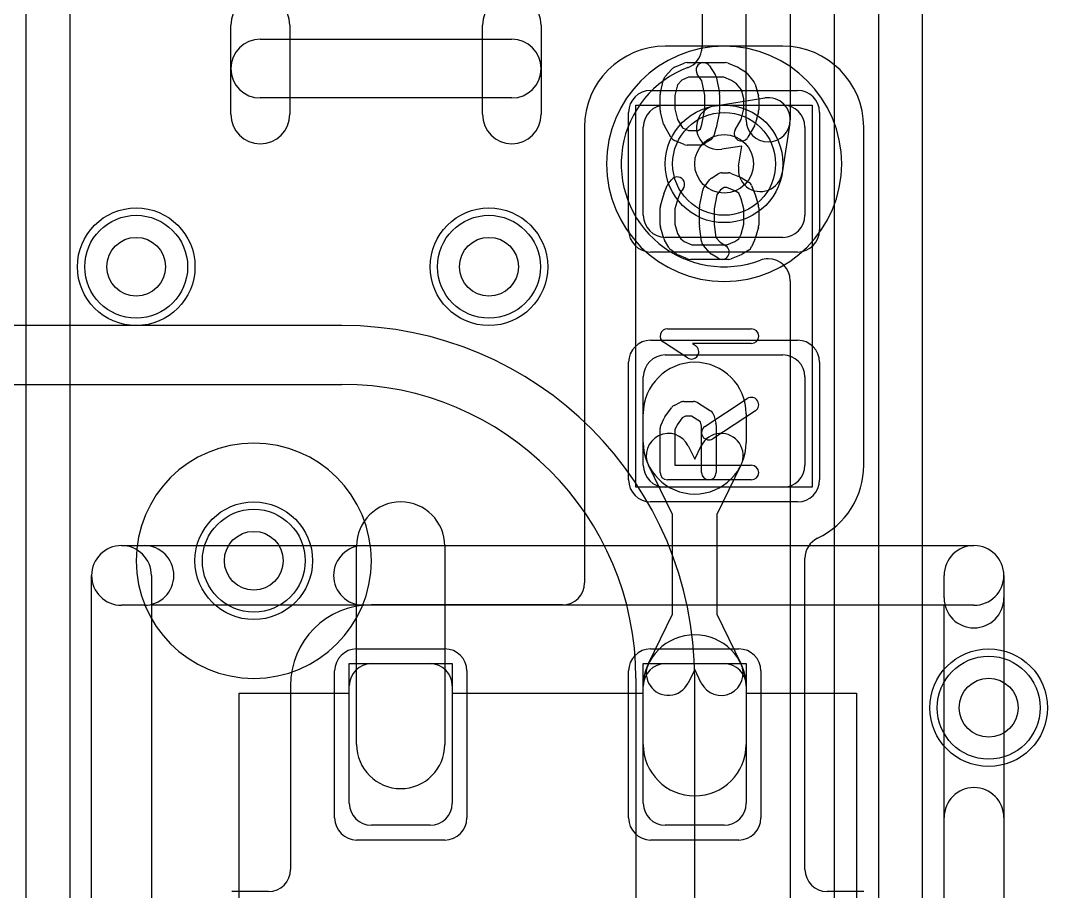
# Model space of a CAD drawing. Extents: x 0 to 20.5, y -0.5 to 20.
# Drawn here: x 14.707 to 18.2, y 5.375 to 8.337 of the extents above; entities that cross this region are included whole.
import ezdxf

# ---------------------------------------------------------------- set-up
doc = ezdxf.new("R2010")
doc.units = 0
for name, color, linetype in [('Hole', 1, 'CONTINUOUS'), ('L1', 3, 'CONTINUOUS'), ('L2', 3, 'CONTINUOUS'), ('L3', 3, 'CONTINUOUS'), ('L4', 3, 'CONTINUOUS'), ('MetalMask-A', 176, 'CONTINUOUS'), ('PartsArea-A', 111, 'CONTINUOUS'), ('PartsSilk-A', 221, 'CONTINUOUS'), ('Resist-A', 2, 'CONTINUOUS'), ('Resist-B', 2, 'CONTINUOUS'), ('Silk-A', 140, 'CONTINUOUS')]:
    doc.layers.add(name, color=color, linetype=linetype)

msp = doc.modelspace()

# ---------------------------------------------------------------- linework, layer by layer
at = {"layer": 'Hole'}
for centre in [(17.1, 7.85), (15.1, 7.5), (16.3, 7.5), (15.5, 6.5), (18, 6)]:
    msp.add_circle(centre, 0.1, dxfattribs=at)
at = {"layer": 'L1'}
for p, q in [((17.3, 8.25004), (16.9, 8.25004)), ((16.9, 8.05), (17.3, 8.05)), ((16.62496, 7.975), (16.62496, 6.42504)), ((16.825, 7.675), (16.825, 7.975)), ((17.375, 7.975), (17.375, 7.675)), ((17.57504, 6.825), (17.57504, 7.975)), ((17.3, 7.6), (16.9, 7.6)), ((16.9, 7.2), (17.3, 7.2)), ((16.825, 6.825), (16.825, 7.125)), ((17.375, 7.125), (17.375, 6.825)), ((16.825, 6.90192), (16.825, 7)), ((17.175, 7), (17.175, 6.90192)), ((16.97755, 6.89093), (17, 6.84506)), ((17, 6.84506), (17.02245, 6.89093)), ((16.925, 6.65704), (16.84281, 6.82499)), ((17.15719, 6.82499), (17.075, 6.65704)), ((17.3, 6.75), (16.9, 6.75)), ((16.925, 6.31796), (16.925, 6.65704)), ((17.075, 6.65704), (17.075, 6.31796)), ((15.85, 5.875), (15.85, 6.55)), ((16.15, 6.55), (16.15, 5.875)), ((17.37504, 5.45004), (17.37504, 6.50874)), ((16.54996, 6.35004), (15.9, 6.35004)), ((16.84281, 6.15001), (16.925, 6.31796)), ((17.075, 6.31796), (17.15719, 6.15001)), ((15.9, 6.15), (16.1, 6.15)), ((16.9, 6.15), (17.1, 6.15)), ((17, 6.12994), (16.97755, 6.08407)), ((17.02245, 6.08407), (17, 6.12994)), ((15.62496, 6.075), (15.62496, 5.45004)), ((15.825, 5.675), (15.825, 6.075)), ((16.175, 6.075), (16.175, 5.675)), ((16.825, 5.675), (16.825, 6.075)), ((16.825, 5.875), (16.825, 6.07308)), ((17.175, 6.075), (17.175, 5.675)), ((17.175, 6.07308), (17.175, 5.875)), ((16.1, 5.6), (15.9, 5.6)), ((17.1, 5.6), (16.9, 5.6)), ((15.54996, 5.37504), (15.425, 5.37504)), ((17.575, 5.37504), (17.45004, 5.37504))]:
    msp.add_line(p, q, dxfattribs=at)
for centre in [(17.1, 7.85), (15.1, 7.5), (16.3, 7.5), (15.5, 6.5), (18, 6)]:
    msp.add_circle(centre, 0.2, dxfattribs=at)
for centre, radius, start, end in [((16.9, 7.975), 0.27504, 90, 180), ((17.3, 7.975), 0.27504, 0, 90), ((16.9, 7.975), 0.075, 90, 180), ((17.3, 7.975), 0.075, 0, 90), ((16.9, 7.675), 0.075, 180, -90), ((17.3, 7.675), 0.075, -90, 0), ((16.9, 7.125), 0.075, 90, 180), ((17.3, 7.125), 0.075, 0, 90), ((17, 7), 0.175, 0, 180), ((16.91018, 6.85796), 0.075, 26.07652, -153.924), ((17.08982, 6.85796), 0.075, -26.07652, 153.924), ((17, 6.90192), 0.175, 180, 0), ((16.9, 6.825), 0.075, 180, -90), ((17.3, 6.825), 0.075, -90, 0), ((17.29998, 6.825), 0.27506, -64.61627, 0), ((16, 6.55), 0.15, 0, 180), ((17.45004, 6.50874), 0.075, 115.38288, 180), ((16.54996, 6.42504), 0.075, -90, 0), ((15.9, 6.075), 0.27504, 90, 180), ((17, 6.07308), 0.175, 0, 180), ((15.9, 6.075), 0.075, 90, 180), ((16.1, 6.075), 0.075, 0, 90), ((16.9, 6.075), 0.075, 90, 180), ((16.91018, 6.11704), 0.075, 153.92348, -26.076), ((17.08982, 6.11704), 0.075, -153.92348, 26.076), ((17.1, 6.075), 0.075, 0, 90), ((16, 5.875), 0.15, 180, 0), ((17, 5.875), 0.175, 180, 0), ((15.9, 5.675), 0.075, 180, -90), ((16.1, 5.675), 0.075, -90, 0), ((16.9, 5.675), 0.075, 180, -90), ((17.1, 5.675), 0.075, -90, 0), ((15.54996, 5.45004), 0.075, -90, 0), ((17.45004, 5.45004), 0.075, 180, -90)]:
    msp.add_arc(centre, radius, start, end, dxfattribs=at)
at = {"layer": 'L2'}
for p, q in [((14.725, 13.65644), (14.725, 3.11421)), ((14.87504, 3.11421), (14.87504, 13.57185))]:
    msp.add_line(p, q, dxfattribs=at)
for centre in [(15.1, 7.5), (16.3, 7.5), (15.5, 6.5), (18, 6)]:
    msp.add_circle(centre, 0.2, dxfattribs=at)
for start, end in [(90, -90), (-90, 90)]:
    msp.add_arc((17.1, 7.85), 0.40004, start, end, dxfattribs=at)
at = {"layer": 'L3'}
for centre in [(15.1, 7.5), (16.3, 7.5), (15.5, 6.5), (18, 6)]:
    msp.add_circle(centre, 0.2, dxfattribs=at)
for start, end in [(90, -90), (-90, 90)]:
    msp.add_arc((17.1, 7.85), 0.40004, start, end, dxfattribs=at)
at = {"layer": 'L4'}
for p, q in [((17.02496, 10.43579), (17.02496, 8.24768)), ((17.175, 8), (17.175, 10.43578)), ((17.325, 10.43578), (17.325, 8)), ((17.475, 2.97639), (17.475, 10.43578)), ((17.625, 10.43578), (17.625, 2.97639)), ((17.77504, 2.97639), (17.77504, 10.43578)), ((17.06907, 8.0476), (17.2384, 8.0741)), ((17.3241, 7.9884), (17.2976, 7.81907)), ((17.16, 7.91), (17.09227, 7.8994)), ((17.1494, 7.84227), (17.16, 7.91)), ((17.32496, 7.45228), (17.32496, 2.97639)), ((15.8, 7.30004), (13.91421, 7.30004)), ((13.91421, 7.1), (15.8, 7.1)), ((16.8, 6.1), (16.8, 3.3)), ((17.00004, 3.3), (17.00004, 6.1))]:
    msp.add_line(p, q, dxfattribs=at)
for centre in [(17.1, 7.85), (15.1, 7.5), (16.3, 7.5), (15.5, 6.5), (18, 6)]:
    msp.add_circle(centre, 0.2, dxfattribs=at)
for centre, radius, start, end in [((16.94999, 8.24768), 0.07497, -11.30843, 0), ((16.94994, 8.24769), 0.07502, -68.20143, -11.30843), ((17.09994, 7.84997), 0.35004, 110.66333, -69.3315), ((16.94996, 8.24764), 0.07497, -69.33394, -68.20143), ((17.25, 8), 0.075, -8.89717, 98.89717), ((17.08067, 7.9735), 0.075, 98.89717, -81.10541), ((17.25, 8), 0.075, 180, 0), ((17.2235, 7.83067), 0.075, 171.10283, -8.89459), ((17.24995, 7.45232), 0.07497, 90, 110.66876), ((17.24995, 7.45228), 0.07501, 0, 90), ((15.8, 6.1), 1.20004, 0, 90), ((15.8, 6.1), 1, 0, 90), ((15.5, 6.5), 0.40004, 90, -90), ((15.5, 6.5), 0.40004, -90, 90)]:
    msp.add_arc(centre, radius, start, end, dxfattribs=at)
at = {"layer": 'MetalMask-A'}
for p, q in [((16.9, 8.05), (17.3, 8.05)), ((16.825, 7.675), (16.825, 7.975)), ((17.375, 7.975), (17.375, 7.675)), ((17.3, 7.6), (16.9, 7.6)), ((16.9, 7.2), (17.3, 7.2)), ((16.825, 6.825), (16.825, 7.125)), ((17.375, 7.125), (17.375, 6.825)), ((17.3, 6.75), (16.9, 6.75)), ((15.9, 6.15), (16.1, 6.15)), ((16.9, 6.15), (17.1, 6.15)), ((15.825, 5.675), (15.825, 6.075)), ((16.175, 6.075), (16.175, 5.675)), ((16.825, 5.675), (16.825, 6.075)), ((17.175, 6.075), (17.175, 5.675)), ((16.1, 5.6), (15.9, 5.6)), ((17.1, 5.6), (16.9, 5.6))]:
    msp.add_line(p, q, dxfattribs=at)
for centre, start, end in [((16.9, 7.975), 90, 180), ((17.3, 7.975), 0, 90), ((16.9, 7.675), 180, -90), ((17.3, 7.675), -90, 0), ((16.9, 7.125), 90, 180), ((17.3, 7.125), 0, 90), ((16.9, 6.825), 180, -90), ((17.3, 6.825), -90, 0), ((15.9, 6.075), 90, 180), ((16.1, 6.075), 0, 90), ((16.9, 6.075), 90, 180), ((17.1, 6.075), 0, 90), ((15.9, 5.675), 180, -90), ((16.1, 5.675), -90, 0), ((16.9, 5.675), 180, -90), ((17.1, 5.675), -90, 0)]:
    msp.add_arc(centre, 0.075, start, end, dxfattribs=at)
at = {"layer": 'PartsArea-A'}
for p, q in [((16.8, 6.75), (16.8, 8.05)), ((16.8, 8.05), (17.4, 8.05)), ((17.4, 8.05), (17.4, 6.75)), ((17.4, 6.75), (16.8, 6.75)), ((15.825, 6.05), (15.825, 6.15)), ((15.825, 6.15), (16.175, 6.15)), ((16.175, 6.15), (16.175, 6.05)), ((16.825, 6.05), (16.825, 6.15)), ((16.825, 6.15), (17.175, 6.15)), ((17.175, 6.15), (17.175, 6.05)), ((15.45, 5.175), (15.45, 6.05)), ((15.45, 6.05), (15.825, 6.05)), ((16.175, 6.05), (16.825, 6.05)), ((17.175, 6.05), (17.55, 6.05)), ((17.55, 6.05), (17.55, 5.175))]:
    msp.add_line(p, q, dxfattribs=at)
at = {"layer": 'PartsSilk-A'}
for p, q in [((16.93113, 8.17864), (16.96446, 8.19252)), ((16.97407, 8.19444), (17.1037, 8.19444)), ((17.05043, 8.18331), (17.06895, 8.15554)), ((17.11331, 8.19252), (17.14665, 8.17864)), ((17.15029, 8.17676), (17.17251, 8.16287)), ((16.89983, 8.14717), (16.92205, 8.17217)), ((16.97907, 8.14444), (16.95563, 8.13468)), ((17.0987, 8.14444), (16.97907, 8.14444)), ((17.02461, 8.13192), (17.00883, 8.15557)), ((17.07266, 8.14657), (17.08377, 8.09101)), ((17.12553, 8.13327), (17.0987, 8.14444)), ((17.17878, 8.15729), (17.201, 8.12951)), ((16.88316, 8.09217), (16.89427, 8.13662)), ((16.94129, 8.11854), (16.93241, 8.08303)), ((16.95563, 8.13468), (16.94129, 8.11854)), ((17.03426, 8.08363), (17.02461, 8.13192)), ((17.1424, 8.12273), (17.12553, 8.13327)), ((17.15882, 8.1022), (17.1424, 8.12273)), ((17.20552, 8.12076), (17.21663, 8.08187)), ((16.88241, 8.03333), (16.88241, 8.08611)), ((16.93241, 8.08303), (16.93241, 8.03661)), ((17.03426, 8.03581), (17.03426, 8.08363)), ((17.08426, 8.08611), (17.08426, 8.03333)), ((17.16759, 8.0715), (17.15882, 8.1022)), ((17.16759, 8.03661), (17.16759, 8.0715)), ((17.21759, 8.075), (17.21759, 8.03333)), ((16.93241, 8.03661), (16.94184, 8.00125)), ((17.02386, 7.9838), (17.03426, 8.03581)), ((17.15816, 8.00125), (17.16759, 8.03661)), ((16.89436, 7.98523), (16.88325, 8.02689)), ((16.94184, 8.00125), (16.95822, 7.97258)), ((17.08377, 8.02843), (17.07266, 7.97288)), ((17.13755, 7.96518), (17.15816, 8.00125)), ((17.21675, 8.02689), (17.20564, 7.98523)), ((16.91903, 7.94038), (16.89681, 7.97927)), ((16.95822, 7.97258), (16.97907, 7.96389)), ((17.01135, 7.96389), (17.01946, 7.96896)), ((17.01946, 7.96896), (17.02386, 7.9838)), ((17.07212, 7.97068), (17.06471, 7.94568)), ((17.20319, 7.97927), (17.18097, 7.94038)), ((16.97907, 7.96389), (17.01135, 7.96389)), ((17.05399, 7.93158), (17.03177, 7.91769)), ((16.96445, 7.91581), (16.93112, 7.9297)), ((17.01852, 7.91389), (16.97407, 7.91389)), ((16.91011, 7.78229), (16.92122, 7.79618)), ((17.03176, 7.77044), (17.05028, 7.79544)), ((17.05713, 7.80176), (17.07935, 7.81564)), ((17.09259, 7.81944), (17.11481, 7.81944)), ((17.12442, 7.81752), (17.15776, 7.80364)), ((17.1614, 7.80176), (17.18362, 7.78787)), ((16.89531, 7.74817), (16.90642, 7.77595)), ((16.96026, 7.76494), (16.95147, 7.75395)), ((17.01623, 7.7049), (17.02734, 7.76046)), ((17.08764, 7.76187), (17.07527, 7.74517)), ((17.09976, 7.76944), (17.08764, 7.76187)), ((17.10981, 7.76944), (17.09976, 7.76944)), ((17.13664, 7.75827), (17.10981, 7.76944)), ((17.15019, 7.7498), (17.13664, 7.75827)), ((17.19358, 7.77595), (17.20469, 7.74817)), ((16.88337, 7.70687), (16.89448, 7.74576)), ((16.94221, 7.73079), (16.93241, 7.6965)), ((16.95147, 7.75395), (16.94221, 7.73079)), ((17.07527, 7.74517), (17.06574, 7.69752)), ((17.15779, 7.73079), (17.15019, 7.7498)), ((17.16759, 7.6965), (17.15779, 7.73079)), ((17.20552, 7.74576), (17.21663, 7.70687)), ((16.88241, 7.64167), (16.88241, 7.7)), ((16.93241, 7.6965), (16.93241, 7.64517)), ((17.01574, 7.64167), (17.01574, 7.7)), ((17.06574, 7.69752), (17.06574, 7.64342)), ((17.16759, 7.64517), (17.16759, 7.6965)), ((17.21759, 7.7), (17.21759, 7.64167)), ((16.89448, 7.59591), (16.88337, 7.6348)), ((16.93241, 7.64517), (16.94167, 7.61275)), ((17.02339, 7.58541), (17.01598, 7.63819)), ((17.06574, 7.64342), (17.07186, 7.59985)), ((17.15792, 7.61133), (17.16759, 7.64517)), ((17.21663, 7.6348), (17.20552, 7.59591)), ((16.91182, 7.56504), (16.89701, 7.59004)), ((16.94167, 7.61275), (16.95231, 7.5948)), ((16.95231, 7.5948), (16.96435, 7.58577)), ((16.96435, 7.58577), (16.99019, 7.575)), ((17.07186, 7.59985), (17.08667, 7.58318)), ((17.08667, 7.58318), (17.10584, 7.5712)), ((17.10981, 7.575), (17.13664, 7.58618)), ((17.13664, 7.58618), (17.15063, 7.59492)), ((17.15063, 7.59492), (17.15792, 7.61133)), ((17.20433, 7.59263), (17.19322, 7.56763)), ((16.93685, 7.54389), (16.91833, 7.55778)), ((16.99019, 7.575), (17.10981, 7.575)), ((17.05168, 7.54728), (17.02946, 7.57228)), ((17.18362, 7.55658), (17.1614, 7.54269)), ((16.97558, 7.52692), (16.94224, 7.54081)), ((17.11481, 7.525), (16.98519, 7.525)), ((17.07934, 7.5288), (17.05712, 7.54269)), ((17.15776, 7.54081), (17.12442, 7.52692)), ((16.90741, 7.28889), (17.19259, 7.28889)), ((16.9753, 7.19013), (16.89382, 7.24291)), ((17.19259, 7.23889), (16.99199, 7.23889)), ((16.99199, 7.23889), (17.00248, 7.23209)), ((16.92956, 7.02792), (16.95178, 7.03903)), ((16.96296, 7.04167), (16.9963, 7.04167)), ((17.00955, 7.03787), (17.05399, 7.01009)), ((17.03447, 6.95703), (17.17891, 7.05148)), ((16.8983, 6.9897), (16.92052, 7.02026)), ((16.96886, 6.99167), (16.95737, 6.98593)), ((16.98913, 6.99167), (16.96886, 6.99167)), ((17.01913, 6.97292), (16.98913, 6.99167)), ((17.20627, 7.00964), (17.06183, 6.91519)), ((17.0649, 6.99533), (17.07231, 6.96755)), ((16.88456, 6.96015), (16.89567, 6.98515)), ((16.94029, 6.96243), (16.93241, 6.9447)), ((16.95737, 6.98593), (16.94029, 6.96243)), ((17.02315, 6.95783), (17.01913, 6.97292)), ((17.02315, 6.8), (17.02315, 6.95783)), ((17.07315, 6.96111), (17.07315, 6.8)), ((16.88241, 6.8), (16.88241, 6.95)), ((16.93241, 6.9447), (16.93241, 6.825)), ((16.93241, 6.825), (17.19259, 6.825)), ((17.19259, 6.775), (16.90741, 6.775)), ((15.05, 6.5516), (17.95, 6.5516)), ((14.9484, 3.55), (14.9484, 6.45)), ((18.0516, 6.45), (18.0516, 3.55)), ((17.8484, 6.3484), (15.1516, 6.3484)), ((15.1516, 6.3484), (15.1516, 3.55)), ((17.8484, 3.6516), (17.8484, 6.3484))]:
    msp.add_line(p, q, dxfattribs=at)
for centre, radius, start, end in [((16.94074, 8.15556), 0.025, 112.60576, 138.36931), ((16.97407, 8.16944), 0.025, 90, 112.60888), ((17.02963, 8.16944), 0.025, 33.69642, -146.30041), ((17.1037, 8.16944), 0.025, 67.39424, 90), ((17.13704, 8.15556), 0.025, 57.99462, 67.39722), ((16.91852, 8.13056), 0.025, 138.37217, 165.96679), ((17.04815, 8.14167), 0.025, 11.30544, 33.69959), ((17.15926, 8.14167), 0.025, 38.66697, 57.98998), ((17.18148, 8.11389), 0.025, 15.94854, 38.65478), ((16.90741, 8.08611), 0.025, 165.96932, 180), ((17.05926, 8.08611), 0.025, 0, 11.30795), ((17.19259, 8.075), 0.025, 0, 15.94345), ((16.90741, 8.03333), 0.025, 180, -165.06773), ((17.05926, 8.03333), 0.025, -11.30544, 0), ((17.19259, 8.03333), 0.025, -14.92551, 0), ((16.91852, 7.99167), 0.025, -165.07449, -150.25829), ((17.04815, 7.97778), 0.025, -16.49948, -11.30993), ((17.15926, 7.95278), 0.025, 150.26649, -29.74171), ((17.18148, 7.99167), 0.025, -29.73351, -14.93227), ((16.94074, 7.95278), 0.025, -150.26649, -112.62353), ((17.04074, 7.95278), 0.025, -57.99462, -16.50982), ((16.97407, 7.93889), 0.025, -112.62691, -90), ((17.01852, 7.93889), 0.025, -90, -57.98998), ((16.94074, 7.78056), 0.025, -38.66697, 141.34522), ((17.07037, 7.78056), 0.025, 121.98594, 143.47387), ((17.09259, 7.79444), 0.025, 90, 121.98594), ((17.11481, 7.79444), 0.025, 67.39424, 90), ((17.14815, 7.78056), 0.025, 57.99462, 67.39424), ((16.92963, 7.76667), 0.025, 141.33303, 158.2071), ((17.05185, 7.75556), 0.025, 143.47387, 168.69456), ((17.17037, 7.76667), 0.025, 21.7929, 57.99462), ((16.91852, 7.73889), 0.025, 158.2071, 164.05146), ((17.18148, 7.73889), 0.025, 15.94854, 21.7929), ((16.90741, 7.7), 0.025, 164.05146, 180), ((17.04074, 7.7), 0.025, 168.69456, 180), ((17.19259, 7.7), 0.025, 0, 15.94854), ((16.90741, 7.64167), 0.025, 180, -164.05146), ((17.04074, 7.64167), 0.025, 180, -171.99953), ((17.19259, 7.64167), 0.025, -15.94854, 0), ((16.91852, 7.60278), 0.025, -164.05146, -149.36248), ((17.04815, 7.58889), 0.025, -171.99953, -138.37217), ((17.18148, 7.60278), 0.025, -23.95086, -15.94854), ((16.93333, 7.57778), 0.025, -149.36248, -126.8699), ((17.07037, 7.56389), 0.025, -138.37217, -122.00538), ((17.09259, 7.55), 0.025, -122.00538, 57.98998), ((17.17037, 7.57778), 0.025, -57.99462, -23.95086), ((16.95185, 7.56389), 0.025, -126.8699, -112.60576), ((16.98519, 7.55), 0.025, -112.60576, -90), ((17.11481, 7.55), 0.025, -90, -67.39424), ((17.14815, 7.56389), 0.025, -67.39424, -57.99462), ((16.90741, 7.26389), 0.025, 90, -122.93381), ((17.19259, 7.26389), 0.025, -90, 90), ((16.98889, 7.21111), 0.025, -122.93354, 57.06619), ((16.94074, 7.00556), 0.025, 116.56505, 143.97932), ((16.96296, 7.01667), 0.025, 90, 116.56505), ((16.9963, 7.01667), 0.025, 57.99462, 90), ((17.19259, 7.03056), 0.025, -56.81854, 123.18086), ((16.91852, 6.975), 0.025, 143.98274, 156.03964), ((17.04074, 6.98889), 0.025, 14.92551, 57.98998), ((16.90741, 6.95), 0.025, 156.04915, 180), ((17.04815, 6.93611), 0.025, 123.18146, -56.81914), ((17.04815, 6.96111), 0.025, 0, 14.93527), ((17.19259, 6.8), 0.025, -90, 90), ((16.90741, 6.8), 0.025, 180, -90), ((17.04815, 6.8), 0.025, 180, 0), ((15.05, 6.45), 0.1016, 90, 180), ((17.95, 6.45), 0.1016, 0, 90)]:
    msp.add_arc(centre, radius, start, end, dxfattribs=at)
at = {"layer": 'Resist-A'}
for p, q in [((16.85, 8.1), (17.35, 8.1)), ((16.775, 7.625), (16.775, 8.025)), ((17.425, 8.025), (17.425, 7.625)), ((17.35, 7.55), (16.85, 7.55)), ((16.85, 7.25), (17.35, 7.25)), ((16.775, 6.775), (16.775, 7.175)), ((17.425, 7.175), (17.425, 6.775)), ((17.35, 6.7), (16.85, 6.7)), ((15.85, 6.2), (16.15, 6.2)), ((16.85, 6.2), (17.15, 6.2)), ((15.775, 5.625), (15.775, 6.125)), ((16.225, 6.125), (16.225, 5.625)), ((16.775, 5.625), (16.775, 6.125)), ((17.225, 6.125), (17.225, 5.625)), ((16.15, 5.55), (15.85, 5.55)), ((17.15, 5.55), (16.85, 5.55))]:
    msp.add_line(p, q, dxfattribs=at)
for centre in [(17.1, 7.85), (15.1, 7.5), (16.3, 7.5), (15.5, 6.5), (18, 6)]:
    msp.add_circle(centre, 0.175, dxfattribs=at)
for centre, start, end in [((16.85, 8.025), 90, 180), ((17.35, 8.025), 0, 90), ((16.85, 7.625), 180, -90), ((17.35, 7.625), -90, 0), ((16.85, 7.175), 90, 180), ((17.35, 7.175), 0, 90), ((16.85, 6.775), 180, -90), ((17.35, 6.775), -90, 0), ((15.85, 6.125), 90, 180), ((16.15, 6.125), 0, 90), ((16.85, 6.125), 90, 180), ((17.15, 6.125), 0, 90), ((15.85, 5.625), 180, -90), ((16.15, 5.625), -90, 0), ((16.85, 5.625), 180, -90), ((17.15, 5.625), -90, 0)]:
    msp.add_arc(centre, 0.075, start, end, dxfattribs=at)
at = {"layer": 'Resist-B'}
for centre in [(17.1, 7.85), (15.1, 7.5), (16.3, 7.5), (15.5, 6.5), (18, 6)]:
    msp.add_circle(centre, 0.175, dxfattribs=at)
at = {"layer": 'Silk-A'}
for p, q in [((15.42222, 8.01852), (15.42222, 8.32222)), ((15.62222, 8.32222), (15.62222, 8.01852)), ((16.27778, 8.01852), (16.27778, 8.32222)), ((16.47778, 8.32222), (16.47778, 8.01852)), ((15.52222, 8.27407), (16.37778, 8.27407)), ((16.37778, 8.07407), (15.52222, 8.07407)), ((15.05, 6.5516), (15.12673, 6.5516)), ((15.87327, 6.5516), (17.95, 6.5516)), ((14.9484, 3.55), (14.9484, 6.45)), ((15.1516, 6.45), (15.1516, 3.55)), ((17.8484, 6.37327), (17.8484, 6.45)), ((18.0516, 6.45), (18.0516, 6.37327)), ((15.12673, 6.3484), (15.05, 6.3484)), ((17.95, 6.3484), (15.87327, 6.3484)), ((17.8484, 3.6516), (17.8484, 5.62673)), ((18.0516, 5.62673), (18.0516, 3.55))]:
    msp.add_line(p, q, dxfattribs=at)
for centre, radius, start, end in [((15.52222, 8.32222), 0.1, 0, 180), ((16.37778, 8.32222), 0.1, 0, 180), ((15.52222, 8.17407), 0.1, 90, -90), ((16.37778, 8.17407), 0.1, -90, 90), ((15.52222, 8.01852), 0.1, 180, 0), ((16.37778, 8.01852), 0.1, 180, 0), ((15.05, 6.45), 0.1016, 0, 180), ((15.05, 6.45), 0.1016, 90, -90), ((15.12673, 6.45), 0.1016, -90, 90), ((15.87327, 6.45), 0.1016, 90, -90), ((17.95, 6.45), 0.1016, 0, 180), ((17.95, 6.45), 0.1016, -90, 90), ((17.95, 6.37327), 0.1016, 180, 0), ((17.95, 5.62673), 0.1016, 0, 180)]:
    msp.add_arc(centre, radius, start, end, dxfattribs=at)

doc.saveas('drawing.dxf')
